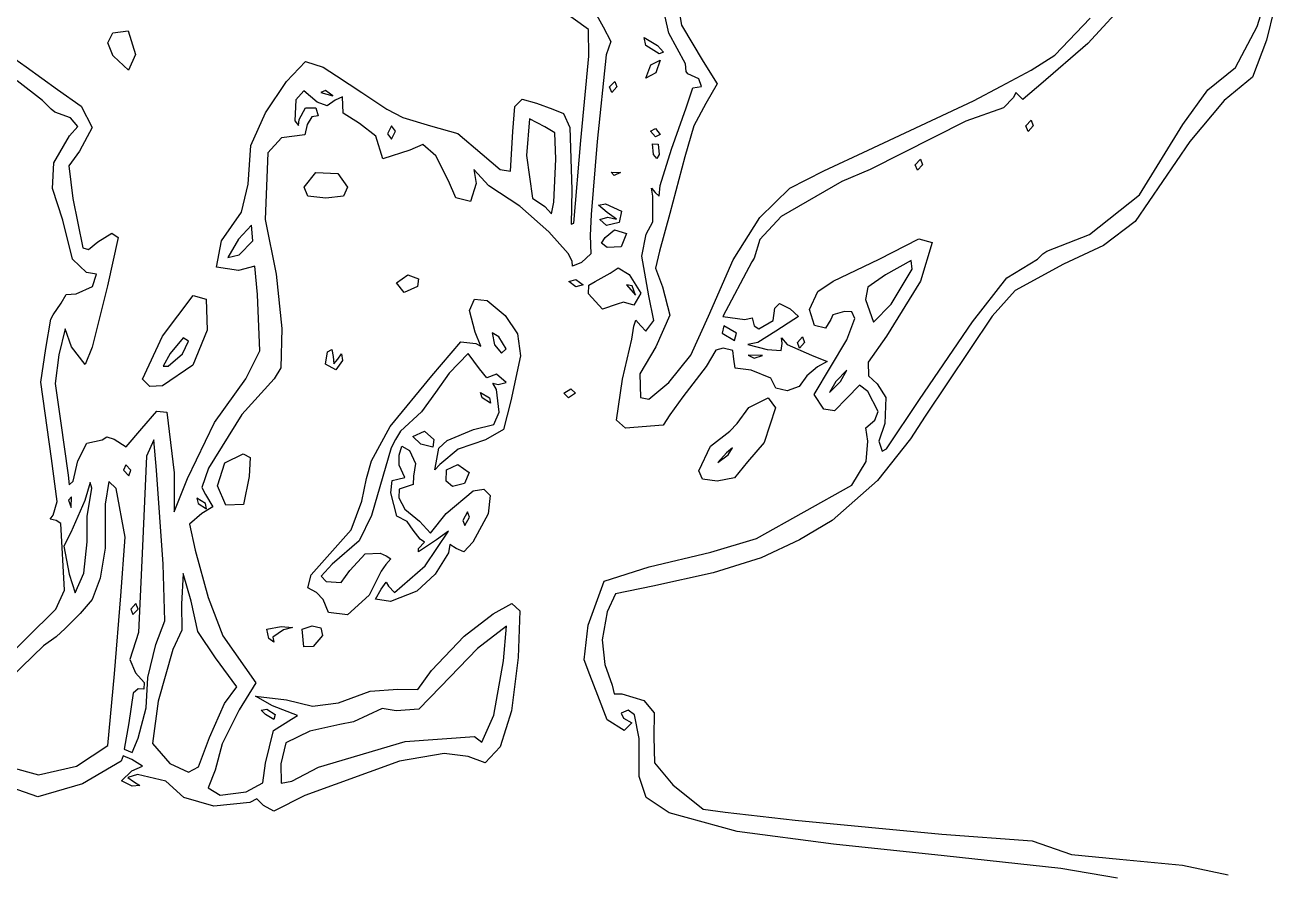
# Model space of a CAD drawing. Extents: x 46 to 171, y 41 to 252.
# Drawn here: x 104.72 to 127.22, y 192.26 to 207.52 of the extents above; entities that cross this region are included whole.
import ezdxf

# ---------------------------------------------------------------- set-up
doc = ezdxf.new("R2010")
doc.units = 0

msp = doc.modelspace()

# ---------------------------------------------------------------- linework, layer by layer
at = {"layer": 'Layer 1'}
for p, q in [((116.390993, 208.447292), (116.544852, 207.517702)), ((116.317417, 207.372103), (116.14138, 208.165318)), ((124.722001, 208.123513), (123.86576, 207.190748)), ((114.86469, 207.979028), (115.1352, 207.486488)), ((126.91217, 207.491298), (127.07674, 208.017478)), ((114.872453, 207.438902), (114.35831, 207.80391)), ((127.218513, 207.812652), (127.082773, 207.246122)), ((114.873453, 206.958382), (114.872453, 207.438902)), ((115.1352, 207.486488), (115.273375, 207.222284)), ((116.544852, 207.517702), (116.934953, 206.861112)), ((123.27109, 206.979778), (123.906393, 207.641952)), ((126.52569, 206.753648), (126.91217, 207.491298)), ((106.21004, 207.20195), (106.305073, 207.37732)), ((106.305073, 207.37732), (106.579697, 207.414875)), ((106.579697, 207.414875), (106.712893, 206.99253)), ((115.273375, 207.222284), (115.1888, 206.981458)), ((115.901716, 207.15475), (115.873305, 207.29683)), ((115.873305, 207.29683), (116.113326, 207.15175)), ((116.61872, 206.821888), (116.317417, 207.372103)), ((127.082773, 207.246122), (126.831369, 206.582151)), ((104.330452, 207.054867), (104.739293, 206.769302)), ((106.311073, 206.96076), (106.21004, 207.20195)), ((106.712893, 206.99253), (106.586603, 206.708548)), ((115.901726, 207.15492), (115.901716, 207.15475)), ((116.145626, 207.00487), (115.901726, 207.15492)), ((116.113326, 207.15175), (116.220815, 207.034218)), ((116.220815, 207.034218), (116.145626, 207.00487)), ((123.86576, 207.190748), (123.02055, 206.457548)), ((104.739293, 206.769302), (105.306313, 206.361472)), ((106.311423, 206.96083), (106.311073, 206.96076)), ((106.586603, 206.708548), (106.311423, 206.96083)), ((109.430613, 206.504422), (109.774678, 206.866268)), ((109.774678, 206.866268), (110.089103, 206.759342)), ((114.729653, 205.439432), (114.873453, 206.958382)), ((115.1888, 206.981458), (115.02387, 205.425568)), ((115.903116, 206.56414), (115.993052, 206.806613)), ((115.993052, 206.806613), (116.158476, 206.88938)), ((116.158476, 206.88938), (116.081776, 206.66162)), ((116.62672, 206.681388), (116.61872, 206.821888)), ((116.934953, 206.861112), (117.186357, 206.463069)), ((122.846433, 206.707762), (123.27109, 206.979778)), ((110.089103, 206.759342), (110.329103, 206.604462)), ((110.329103, 206.604462), (110.786083, 206.304352)), ((116.081776, 206.66162), (115.903076, 206.56412)), ((115.903076, 206.56412), (115.903116, 206.56414)), ((116.65972, 206.638788), (116.62672, 206.681388)), ((116.85711, 206.554188), (116.65972, 206.638788)), ((116.903192, 206.411833), (116.85711, 206.554188)), ((122.306293, 206.417352), (122.846433, 206.707762)), ((126.02723, 206.354858), (126.52569, 206.753648)), ((126.831369, 206.582151), (126.321223, 206.161142)), ((105.035193, 206.159624), (104.581993, 206.512694)), ((105.306313, 206.361472), (105.734003, 206.06032)), ((109.054503, 205.938732), (109.430613, 206.504422)), ((109.74144, 206.333138), (109.59751, 206.172388)), ((109.98221, 206.132458), (109.74144, 206.333138)), ((110.1324, 206.34208), (110.0508, 206.30278)), ((110.26694, 206.24318), (110.1324, 206.34208)), ((115.251626, 206.40458), (115.343426, 206.50462)), ((115.289826, 206.30455), (115.251626, 206.40458)), ((115.251626, 206.40458), (115.251626, 206.40458)), ((115.381626, 206.40458), (115.289826, 206.30455)), ((115.343426, 206.50462), (115.381626, 206.40458)), ((116.63005, 206.028678), (116.75165, 206.391968)), ((116.75165, 206.391968), (116.903192, 206.411833)), ((117.186357, 206.463069), (116.985353, 206.104552)), ((121.807953, 206.157062), (122.306293, 206.417352)), ((123.02055, 206.457548), (122.74425, 206.222138)), ((125.5753, 205.728098), (126.02723, 206.354858)), ((105.194573, 206.002634), (105.035193, 206.159624)), ((109.59751, 206.172388), (109.58147, 205.795908)), ((110.162172, 206.062912), (109.98221, 206.132458)), ((110.0508, 206.30278), (110.26691, 206.24318)), ((110.30729, 206.164658), (110.162172, 206.062912)), ((110.26691, 206.24318), (110.26694, 206.24318)), ((110.441744, 206.227996), (110.30729, 206.164658)), ((110.44908, 205.935338), (110.441744, 206.227996)), ((110.786083, 206.304352), (111.237103, 206.004242)), ((113.54558, 206.052477), (113.677673, 206.187312)), ((113.677673, 206.187312), (113.933403, 206.113612)), ((113.933403, 206.113612), (114.229753, 206.004192)), ((116.985353, 206.104552), (116.768623, 205.705762)), ((119.910483, 205.267682), (121.807953, 206.157062)), ((122.52814, 206.216688), (122.3454, 206.027829)), ((122.56534, 206.305088), (122.52814, 206.216688)), ((122.69365, 206.180038), (122.56534, 206.305088)), ((122.74425, 206.222138), (122.69365, 206.180038)), ((126.321223, 206.161142), (125.704323, 205.423172)), ((105.256073, 205.952734), (105.194573, 206.002634)), ((105.542303, 205.846554), (105.256073, 205.952734)), ((105.734003, 206.06032), (105.932103, 205.675782)), ((108.785474, 205.35049), (109.054503, 205.938732)), ((109.66007, 205.819408), (109.774567, 206.028748)), ((109.774567, 206.028748), (109.95634, 206.031628)), ((109.88444, 205.866158), (109.80404, 205.729638)), ((110.00349, 205.885942), (109.88444, 205.866158)), ((109.95634, 206.031628), (110.00349, 205.885942)), ((110.74592, 205.748348), (110.44908, 205.935338)), ((111.237103, 206.004242), (111.528033, 205.857372)), ((113.505453, 205.602732), (113.54558, 206.052477)), ((114.229753, 206.004192), (114.418258, 205.925635)), ((114.418258, 205.925635), (114.534503, 205.673831)), ((116.36629, 205.281818), (116.63005, 206.028678)), ((122.3454, 206.027829), (121.66748, 205.791488)), ((105.522903, 205.524254), (105.669167, 205.692053)), ((105.669167, 205.692053), (105.542303, 205.846554)), ((105.932103, 205.675782), (105.700623, 205.248722)), ((109.58147, 205.795908), (109.644132, 205.713687)), ((109.644132, 205.713687), (109.66007, 205.819408)), ((109.80404, 205.729638), (109.757841, 205.543851)), ((111.04212, 205.518138), (110.74592, 205.748348)), ((111.32174, 205.70369), (111.24954, 205.55804)), ((111.39394, 205.60959), (111.32174, 205.70369)), ((111.528033, 205.857372), (112.024433, 205.707322)), ((112.024433, 205.707322), (112.516282, 205.568667)), ((113.80699, 205.83081), (113.75179, 205.17049)), ((114.08126, 205.6888), (113.80699, 205.83081)), ((114.263669, 205.57734), (114.08126, 205.6888)), ((114.534503, 205.673831), (114.573123, 204.553682)), ((115.988468, 205.610614), (116.075168, 205.654714)), ((116.075168, 205.654714), (116.161868, 205.548774)), ((116.768623, 205.705762), (116.608023, 205.148002)), ((121.66748, 205.791488), (119.94129, 204.918768)), ((122.750158, 205.704714), (122.841958, 205.804754)), ((122.788358, 205.604684), (122.750158, 205.704714)), ((122.750158, 205.704714), (122.750158, 205.704714)), ((122.880158, 205.704714), (122.788358, 205.604684)), ((122.841958, 205.804754), (122.880158, 205.704714)), ((124.794387, 204.464479), (125.5753, 205.728098)), ((105.237448, 205.036867), (105.522903, 205.524254)), ((109.34325, 205.489988), (109.09187, 205.218818)), ((109.757841, 205.543851), (109.34325, 205.489988)), ((111.167809, 205.108118), (111.04212, 205.518138)), ((111.24954, 205.55804), (111.32174, 205.46394)), ((111.32174, 205.46394), (111.39394, 205.60959)), ((111.39394, 205.60959), (111.39394, 205.60959)), ((112.516282, 205.568667), (112.953283, 205.197242)), ((113.468165, 204.887398), (113.505453, 205.602732)), ((114.28386, 205.10351), (114.263669, 205.57734)), ((114.609123, 203.953472), (114.729653, 205.439432)), ((115.02387, 205.425568), (114.92012, 204.104958)), ((116.075168, 205.504674), (115.988468, 205.610614)), ((115.988468, 205.610614), (115.988468, 205.610614)), ((116.161868, 205.548774), (116.075168, 205.504674)), ((125.704323, 205.423172), (124.720092, 203.980036)), ((105.700623, 205.248722), (105.511969, 204.9821)), ((108.742713, 204.656662), (108.785474, 205.35049)), ((109.09187, 205.218818), (109.045496, 204.015009)), ((111.64929, 205.266838), (111.167809, 205.108118)), ((111.88592, 205.369273), (111.64929, 205.266838)), ((112.11778, 205.162258), (111.88592, 205.369273)), ((112.953283, 205.197242), (113.278373, 204.916042)), ((116.038968, 205.191144), (116.023068, 205.377954)), ((116.023068, 205.377954), (116.12802, 205.372328)), ((116.100635, 205.114587), (116.038948, 205.191144)), ((116.038948, 205.191144), (116.038968, 205.191144)), ((116.143348, 205.190744), (116.100635, 205.114587)), ((116.12802, 205.372328), (116.143348, 205.190744)), ((116.16148, 204.631598), (116.36629, 205.281818)), ((119.109173, 204.893182), (119.910483, 205.267682)), ((105.214133, 204.576824), (105.237448, 205.036867)), ((105.511969, 204.9821), (105.579523, 204.394672)), ((112.34873, 204.712478), (112.11778, 205.162258)), ((113.75179, 205.17049), (113.86374, 204.40327)), ((114.24376, 204.32824), (114.28386, 205.10351)), ((116.608023, 205.148002), (116.335583, 204.125922)), ((120.756288, 205.004504), (120.848088, 205.104544)), ((120.794488, 204.904464), (120.756288, 205.004504)), ((120.756288, 205.004504), (120.756288, 205.004504)), ((120.886288, 205.004504), (120.794488, 204.904464)), ((120.848088, 205.104544), (120.886288, 205.004504)), ((109.746878, 204.602454), (109.957348, 204.861574)), ((109.957348, 204.861574), (110.354918, 204.847105)), ((110.354918, 204.847105), (110.527068, 204.597624)), ((113.07469, 204.622668), (112.80372, 204.920008)), ((112.80372, 204.920008), (112.84622, 204.663588)), ((113.278373, 204.916042), (113.468165, 204.887398)), ((115.278648, 204.872674), (115.278678, 204.872774)), ((115.331048, 204.812274), (115.278648, 204.872674)), ((115.278678, 204.872774), (115.444828, 204.864774)), ((115.444828, 204.864774), (115.331048, 204.812274)), ((118.497911, 204.580173), (119.109173, 204.893182)), ((119.94129, 204.918768), (119.43553, 204.704018)), ((105.402683, 204.003714), (105.214133, 204.576824)), ((108.617283, 204.151932), (108.742713, 204.656662)), ((109.81778, 204.440314), (109.746878, 204.602454)), ((109.746878, 204.602454), (109.746878, 204.602454)), ((110.527068, 204.597624), (110.454944, 204.440044)), ((112.481736, 204.408481), (112.34873, 204.712478)), ((112.84622, 204.663588), (112.74762, 204.344708)), ((113.63419, 204.255288), (113.07469, 204.622668)), ((114.573123, 204.553682), (114.557523, 203.934032)), ((116.03058, 204.438068), (116.007192, 204.580147)), ((116.007192, 204.580147), (116.06908, 204.504568)), ((116.142242, 204.439563), (116.16148, 204.631598)), ((117.958637, 204.052819), (118.497911, 204.580173)), ((119.43553, 204.704018), (118.339376, 204.070909)), ((105.579523, 204.394672), (105.763492, 203.505797)), ((110.136978, 204.404294), (109.81778, 204.440314)), ((110.454944, 204.440044), (110.136978, 204.404294)), ((112.74762, 204.344708), (112.481736, 204.408481)), ((113.86374, 204.40327), (114.08129, 204.25321)), ((114.202141, 204.119417), (114.24377, 204.32821)), ((114.24377, 204.32821), (114.24376, 204.32824)), ((115.049825, 204.275764), (115.175958, 204.300694)), ((115.175958, 204.300694), (115.463929, 204.166998)), ((116.026995, 203.975449), (116.03058, 204.438068)), ((116.06908, 204.504568), (116.142242, 204.439563)), ((123.89568, 203.749208), (124.794387, 204.464479)), ((108.260743, 203.632162), (108.617283, 204.151932)), ((114.15432, 203.798588), (113.63419, 204.255288)), ((114.08129, 204.25321), (114.202141, 204.119417)), ((114.92012, 204.104958), (114.90112, 203.729438)), ((115.208258, 204.146464), (115.049825, 204.275764)), ((115.371897, 204.022827), (115.208258, 204.146464)), ((115.463929, 204.166998), (115.420078, 203.965794)), ((116.335583, 204.125922), (116.149423, 203.444782)), ((118.339376, 204.070909), (117.957352, 203.656521)), ((105.573723, 203.303474), (105.402683, 204.003714)), ((108.799035, 203.915121), (108.563, 203.6635)), ((108.82594, 203.6362), (108.799035, 203.915121)), ((109.045496, 204.015009), (109.24519, 203.030628)), ((114.557523, 203.934032), (114.609123, 203.953472)), ((115.072468, 204.014864), (115.219058, 204.060664)), ((115.196799, 203.909982), (115.072468, 204.014894)), ((115.072468, 204.014894), (115.072468, 204.014864)), ((115.420078, 203.965794), (115.196799, 203.909982)), ((115.219058, 204.060664), (115.371897, 204.022827)), ((115.90755, 203.750888), (116.026995, 203.975449)), ((117.475483, 203.291117), (117.958637, 204.052819)), ((124.720092, 203.980036), (124.149628, 203.547512)), ((105.861179, 203.480053), (106.031753, 203.614212)), ((106.031753, 203.614212), (106.287387, 203.770504)), ((106.40036, 203.69611), (106.204953, 202.825012)), ((106.287387, 203.770504), (106.40036, 203.69611)), ((108.167497, 203.161278), (108.260743, 203.632162)), ((108.563, 203.6635), (108.37605, 203.33418)), ((108.57681, 203.37848), (108.82594, 203.63619)), ((108.82594, 203.63619), (108.82594, 203.6362)), ((114.50356, 203.408118), (114.15432, 203.798588)), ((114.90112, 203.729438), (114.909644, 203.398984)), ((115.104998, 203.594034), (115.170998, 203.692634)), ((115.170998, 203.692634), (115.339248, 203.828814)), ((115.339248, 203.828814), (115.553638, 203.765214)), ((115.553638, 203.765214), (115.459913, 203.5259)), ((115.833525, 203.355308), (115.90755, 203.750888)), ((117.957352, 203.656521), (117.85439, 203.323868)), ((120.10622, 203.306088), (120.822259, 203.672501)), ((120.822259, 203.672501), (121.05928, 203.606388)), ((123.1241, 203.447328), (123.89568, 203.749208)), ((105.763492, 203.505797), (105.861179, 203.480053)), ((114.57576, 203.267568), (114.50356, 203.408118)), ((114.909644, 203.398984), (114.74251, 203.242568)), ((115.208238, 203.512034), (115.104998, 203.594034)), ((115.459913, 203.5259), (115.208208, 203.512044)), ((115.208208, 203.512044), (115.208238, 203.512034)), ((116.149423, 203.444782), (116.079222, 203.142093)), ((121.05928, 203.606388), (120.850209, 202.906046)), ((122.956, 203.303528), (123.0552, 203.402428)), ((123.0552, 203.402428), (123.1241, 203.447328)), ((124.149628, 203.547512), (123.427933, 203.211502)), ((105.827733, 203.061324), (105.573723, 203.303474)), ((108.37605, 203.33418), (108.57681, 203.37848)), ((108.857523, 203.176602), (108.567383, 203.101102)), ((108.910823, 202.664742), (108.857523, 203.176602)), ((114.581011, 203.179731), (114.57576, 203.267568)), ((114.74251, 203.242568), (114.581011, 203.179731)), ((115.95585, 202.644218), (115.833525, 203.355308)), ((117.032583, 202.275062), (117.475483, 203.291117)), ((117.81189, 203.252568), (117.28967, 202.268694)), ((117.85439, 203.323868), (117.81189, 203.252568)), ((119.2754, 202.905948), (120.10622, 203.306088)), ((120.68444, 203.27847), (120.2227, 203.02219)), ((120.70004, 203.12622), (120.68444, 203.27847)), ((122.40606, 202.969348), (122.956, 203.303528)), ((123.427933, 203.211502), (122.557782, 202.737514)), ((106.006227, 203.031989), (105.827733, 203.061324)), ((105.935443, 202.809904), (106.006227, 203.031989)), ((108.567383, 203.101102), (108.167497, 203.161278)), ((109.24519, 203.030628), (109.3458, 202.054024)), ((111.412408, 202.878724), (111.613818, 203.019264)), ((111.613818, 203.019264), (111.808369, 202.9477)), ((111.808369, 202.9477), (111.787618, 202.810354)), ((114.514728, 202.900624), (114.644768, 202.939924)), ((114.644768, 202.939924), (114.774798, 202.843024)), ((114.991678, 202.903684), (115.263608, 203.053334)), ((115.263608, 203.053334), (115.406402, 203.148778)), ((115.406402, 203.148778), (115.601448, 203.028334)), ((115.601448, 203.028334), (115.812328, 202.689314)), ((116.079222, 203.142093), (116.205123, 202.803382)), ((120.2227, 203.02219), (119.902414, 202.800966)), ((120.32414, 202.49524), (120.70002, 203.12617)), ((120.70002, 203.12617), (120.70004, 203.12622)), ((121.78817, 202.175438), (122.40606, 202.969348)), ((105.640563, 202.676214), (105.935443, 202.809904)), ((106.204953, 202.825012), (105.932103, 201.719372)), ((111.549774, 202.7016), (111.412408, 202.878754)), ((111.412408, 202.878754), (111.412408, 202.878724)), ((111.787618, 202.810354), (111.549774, 202.7016)), ((114.644768, 202.803724), (114.514728, 202.900624)), ((114.514728, 202.900624), (114.514728, 202.900624)), ((114.774798, 202.843024), (114.644768, 202.803724)), ((114.873052, 202.679036), (114.876869, 202.835139)), ((114.876869, 202.835139), (114.991678, 202.903684)), ((115.657578, 202.825324), (115.554988, 202.840324)), ((115.554988, 202.840324), (115.715368, 202.655264)), ((115.715368, 202.655264), (115.657568, 202.825324)), ((115.657568, 202.825324), (115.657578, 202.825324)), ((116.205123, 202.803382), (116.335292, 202.295399)), ((118.85152, 202.395358), (118.999909, 202.723171)), ((118.999909, 202.723171), (119.2754, 202.905948)), ((119.902414, 202.800966), (119.86199, 202.57714)), ((120.850209, 202.906046), (120.24078, 201.917928)), ((122.557782, 202.737514), (122.142783, 202.277638)), ((105.227903, 202.30311), (105.371583, 202.512964)), ((105.371583, 202.512964), (105.462798, 202.666837)), ((105.462798, 202.666837), (105.640563, 202.676214)), ((107.19783, 201.916208), (107.746533, 202.65133)), ((107.746533, 202.65133), (107.981413, 202.58193)), ((107.981413, 202.58193), (108.001279, 202.024375)), ((108.951137, 201.649887), (108.910823, 202.664742)), ((112.727403, 202.381214), (112.815036, 202.581422)), ((112.815036, 202.581422), (113.045779, 202.560605)), ((113.045779, 202.560605), (113.3712, 202.291478)), ((115.121558, 202.401364), (114.873052, 202.679036)), ((115.388328, 202.490694), (115.121558, 202.401394)), ((115.499468, 202.526294), (115.388328, 202.490694)), ((115.688767, 202.473378), (115.499468, 202.526294)), ((115.812328, 202.689314), (115.688767, 202.473378)), ((116.045632, 202.196377), (115.95585, 202.644218)), ((118.22572, 202.418368), (118.30832, 202.502268)), ((118.30832, 202.502268), (118.50336, 202.411068)), ((119.86199, 202.57714), (120.002885, 202.165713)), ((120.002885, 202.165713), (120.32414, 202.49524)), ((105.185703, 202.22141), (105.227903, 202.30311)), ((112.83131, 201.987268), (112.727403, 202.381214)), ((113.3712, 202.291478), (113.593261, 201.958794)), ((115.121558, 202.401394), (115.121558, 202.401364)), ((116.335292, 202.295399), (116.081303, 201.722372)), ((116.714417, 201.571488), (117.032583, 202.275062)), ((117.28967, 202.268694), (117.68567, 202.214694)), ((118.19532, 202.199194), (118.22572, 202.418368)), ((118.50336, 202.411068), (118.65507, 202.272614)), ((118.65507, 202.272614), (118.57147, 202.215314)), ((118.939462, 202.111061), (118.85152, 202.395358)), ((119.27146, 202.303244), (119.23466, 202.213644)), ((119.48211, 202.358944), (119.27146, 202.303244)), ((119.612548, 202.355789), (119.48211, 202.358944)), ((119.665806, 202.233802), (119.612548, 202.355789)), ((122.142783, 202.277638), (120.934033, 200.476698)), ((105.097203, 201.69644), (105.185703, 202.22141)), ((105.445003, 202.046112), (105.331563, 201.578562)), ((105.558763, 201.724372), (105.445003, 202.046112)), ((109.3458, 202.054024), (109.328885, 201.347092)), ((115.65075, 201.864934), (115.68835, 202.099364)), ((115.68835, 202.099364), (115.72425, 202.203774)), ((115.72425, 202.203774), (115.81605, 202.103744)), ((115.81605, 202.103744), (115.90545, 202.003704)), ((115.90545, 202.003704), (116.045632, 202.196377)), ((117.31089, 202.10245), (117.27679, 201.96907)), ((117.53685, 201.96907), (117.31089, 202.10245)), ((117.68567, 202.214694), (117.8172, 202.248394)), ((117.8172, 202.248394), (117.8542, 202.105494)), ((117.8542, 202.105494), (117.93839, 202.046032)), ((117.93839, 202.046032), (118.19532, 202.199194)), ((118.57147, 202.215314), (118.24334, 202.003634)), ((119.13836, 202.060204), (118.939462, 202.111061)), ((119.23466, 202.213644), (119.13836, 202.060204)), ((119.52341, 201.84856), (119.665806, 202.233802)), ((120.83542, 200.777218), (121.78817, 202.175438)), ((106.835023, 201.13937), (107.19783, 201.916208)), ((107.569109, 201.883989), (107.334853, 201.60566)), ((107.555003, 201.59668), (107.663363, 201.82796)), ((107.663363, 201.82796), (107.569109, 201.883989)), ((108.001279, 202.024375), (107.745243, 201.39411)), ((112.04739, 201.202958), (112.568297, 201.812611)), ((112.568297, 201.812611), (112.84211, 201.786068)), ((112.930584, 201.734707), (112.83131, 201.987268)), ((113.25764, 201.90321), (113.135495, 201.974734)), ((113.135495, 201.974734), (113.18024, 201.76134)), ((113.38768, 201.69089), (113.25764, 201.90321)), ((113.593261, 201.958794), (113.64772, 201.562368)), ((115.4824, 201.144054), (115.65075, 201.864934)), ((117.27679, 201.96907), (117.50275, 201.83569)), ((117.50275, 201.83569), (117.53685, 201.96907)), ((117.53685, 201.96907), (117.53685, 201.96907)), ((118.24334, 202.003634), (117.92243, 201.803574)), ((118.36116, 201.785804), (118.34841, 201.888624)), ((118.34841, 201.888624), (118.44696, 201.768904)), ((118.632428, 201.8033), (118.724228, 201.90333)), ((118.724228, 201.90333), (118.762428, 201.8033)), ((118.93695, 200.86538), (119.52341, 201.84856)), ((120.24078, 201.917928), (119.908501, 201.446211)), ((105.005719, 201.08767), (105.097203, 201.69644)), ((105.80178, 201.404011), (105.558763, 201.724372)), ((105.932103, 201.719372), (105.80178, 201.404011)), ((107.334853, 201.60566), (107.206769, 201.374449)), ((107.296853, 201.37438), (107.554983, 201.59668)), ((107.554983, 201.59668), (107.555003, 201.59668)), ((108.696903, 201.146232), (108.951137, 201.649887)), ((110.132328, 201.41245), (110.170528, 201.63253)), ((110.170528, 201.63253), (110.245603, 201.675018)), ((110.245603, 201.675018), (110.268328, 201.54883)), ((110.353728, 201.50383), (110.422903, 201.595513)), ((110.422903, 201.595513), (110.439128, 201.47883)), ((112.70534, 201.603068), (112.35926, 201.252948)), ((112.90466, 201.327978), (112.70534, 201.603068)), ((112.84211, 201.786068), (112.930584, 201.734707)), ((113.18024, 201.76134), (113.304852, 201.607584)), ((113.304852, 201.607584), (113.38769, 201.69094)), ((113.38769, 201.69094), (113.38768, 201.69089)), ((116.081303, 201.722372), (115.792682, 201.237787)), ((117.162027, 201.667107), (116.98983, 201.367964)), ((117.29521, 201.699684), (117.162027, 201.667107)), ((117.47254, 201.660284), (117.29521, 201.699684)), ((117.48824, 201.503634), (117.47254, 201.660284)), ((117.92243, 201.803574), (117.742606, 201.765518)), ((117.742606, 201.765518), (118.0865, 201.674924)), ((118.0865, 201.674924), (118.340192, 201.658747)), ((118.340192, 201.658747), (118.36116, 201.785804)), ((118.44696, 201.768904), (118.88896, 201.573964)), ((118.670628, 201.70326), (118.632428, 201.8033)), ((118.632428, 201.8033), (118.632428, 201.8033)), ((118.762428, 201.8033), (118.670628, 201.70326)), ((105.331563, 201.578562), (105.263625, 201.066331)), ((107.745243, 201.39411), (107.198299, 201.022338)), ((107.206769, 201.374449), (107.296853, 201.37438)), ((110.132388, 201.41253), (110.132328, 201.41245)), ((110.320824, 201.308726), (110.132388, 201.41253)), ((110.268328, 201.54883), (110.285108, 201.418458)), ((110.285108, 201.418458), (110.353728, 201.50383)), ((110.439128, 201.47883), (110.320824, 201.308726)), ((113.64772, 201.562368), (113.47306, 200.749908)), ((116.314643, 201.082962), (116.714417, 201.571488)), ((116.98983, 201.367964), (116.56842, 200.822834)), ((117.511149, 201.337413), (117.48824, 201.503634)), ((118.0056, 201.56786), (117.74554, 201.57186)), ((117.74554, 201.57186), (117.85225, 201.52206)), ((117.85225, 201.52206), (118.0056, 201.56816)), ((118.0056, 201.56816), (118.0056, 201.56786)), ((118.99512, 201.366834), (118.8061, 201.201014)), ((118.88896, 201.573964), (119.16733, 201.458634)), ((119.16733, 201.458634), (118.99512, 201.366834)), ((119.908501, 201.446211), (119.91256, 201.199148)), ((106.967763, 201.012504), (106.835023, 201.1394)), ((106.835023, 201.1394), (106.835023, 201.13937)), ((108.133975, 200.358543), (108.696903, 201.146232)), ((109.21108, 201.147234), (108.62653, 200.503333)), ((109.328885, 201.347092), (109.21108, 201.147234)), ((111.29701, 200.289188), (112.04739, 201.202958)), ((112.35926, 201.252948), (112.11717, 200.902828)), ((113.03746, 201.168558), (112.90466, 201.327978)), ((113.214157, 201.230492), (113.03746, 201.168558)), ((113.38769, 201.080558), (113.214157, 201.230492)), ((115.37339, 200.403144), (115.4824, 201.144054)), ((115.792682, 201.237787), (115.806543, 200.811012)), ((117.79973, 201.303424), (117.511149, 201.337413)), ((118.15659, 201.160114), (117.79973, 201.303424)), ((118.245209, 200.981913), (118.15659, 201.160114)), ((118.8061, 201.201014), (118.666012, 201.008409)), ((119.5262, 201.30217), (119.32595, 201.1021)), ((119.41264, 201.1021), (119.5262, 201.30217)), ((119.91256, 201.199148), (120.07273, 201.059118)), ((105.196603, 199.71555), (105.005719, 201.08767)), ((105.263625, 201.066331), (105.358363, 200.394252)), ((107.198299, 201.022338), (106.967763, 201.012504)), ((113.21169, 200.956458), (113.150165, 201.067317)), ((113.150165, 201.067317), (113.24539, 201.044458)), ((113.263424, 200.545819), (113.21169, 200.956458)), ((113.24539, 201.044458), (113.38769, 201.080558)), ((114.428058, 200.88689), (114.554288, 200.97029)), ((114.554288, 200.97029), (114.635888, 200.88689)), ((115.955574, 200.779501), (116.314643, 201.082962)), ((118.447032, 200.93336), (118.245209, 200.981913)), ((118.666012, 201.008409), (118.447032, 200.93336)), ((119.32595, 201.1021), (119.21239, 200.90203)), ((119.21239, 200.90203), (119.41264, 201.1021)), ((119.41264, 201.1021), (119.41264, 201.1021)), ((119.751256, 201.030844), (119.52669, 200.7972)), ((119.89927, 200.92221), (119.751256, 201.030844)), ((120.090779, 200.559299), (119.89927, 200.92221)), ((120.07273, 201.059118), (120.223605, 200.809713)), ((112.11717, 200.902828), (111.86503, 200.552708)), ((112.954358, 200.80349), (112.927558, 200.90199)), ((112.927558, 200.90199), (113.084378, 200.80349)), ((113.106749, 200.71034), (112.954348, 200.80349)), ((112.954348, 200.80349), (112.954358, 200.80349)), ((113.084378, 200.80349), (113.106749, 200.71034)), ((113.47306, 200.749908), (113.33774, 200.236338)), ((114.509658, 200.80349), (114.428058, 200.88689)), ((114.428058, 200.88689), (114.428058, 200.88689)), ((114.635888, 200.88689), (114.509658, 200.80349)), ((115.806543, 200.811012), (115.955574, 200.779501)), ((116.56842, 200.822834), (116.33614, 200.497724)), ((117.755836, 200.632695), (118.10918, 200.80329)), ((118.10918, 200.80329), (118.24108, 200.62822)), ((119.11174, 200.60171), (118.93695, 200.86538)), ((119.52669, 200.7972), (119.298624, 200.569904)), ((120.223605, 200.809713), (120.20912, 200.344938)), ((120.23722, 199.884428), (120.83542, 200.777218)), ((106.824403, 200.252212), (107.09714, 200.564066)), ((107.09714, 200.564066), (107.275667, 200.547686)), ((107.275667, 200.547686), (107.407093, 199.451932)), ((108.62653, 200.503333), (108.02848, 199.537494)), ((111.86503, 200.552708), (111.48637, 200.202578)), ((113.16359, 200.327818), (113.263424, 200.545819)), ((116.33614, 200.497724), (116.216969, 200.316179)), ((117.54875, 200.34162), (117.755836, 200.632695)), ((118.24108, 200.62822), (118.0371, 200.00232)), ((119.298624, 200.569904), (119.11174, 200.60171)), ((120.0271, 200.40251), (120.090779, 200.559299)), ((120.934033, 200.476698), (120.669573, 200.066088)), ((105.358363, 200.394252), (105.499953, 199.414672)), ((106.543969, 199.925148), (106.824403, 200.252212)), ((107.646063, 199.351892), (108.133975, 200.358543)), ((110.96038, 199.669868), (111.29701, 200.289188)), ((112.79939, 200.236018), (113.16359, 200.327818)), ((115.53427, 200.260244), (115.37339, 200.403144)), ((116.216969, 200.316179), (115.53427, 200.260244)), ((117.41458, 200.20307), (117.54875, 200.34162)), ((119.866202, 200.2627), (120.0271, 200.40251)), ((119.90467, 200.02605), (119.866202, 200.2627)), ((120.20912, 200.344938), (120.099835, 200.023883)), ((105.834954, 199.988242), (106.107313, 200.050882)), ((106.107313, 200.050882), (106.192213, 200.103382)), ((106.192213, 200.103382), (106.328433, 200.059282)), ((106.328433, 200.059282), (106.543969, 199.925148)), ((107.041823, 200.04861), (106.908813, 199.75566)), ((107.089323, 199.50029), (107.041823, 200.04861)), ((111.39387, 200.052528), (111.31537, 199.902478)), ((111.48637, 200.202578), (111.39387, 200.052528)), ((111.705055, 200.10754), (111.91912, 200.20307)), ((111.84772, 199.97376), (111.705055, 200.10754)), ((111.91912, 200.20307), (112.08737, 200.05302)), ((112.08737, 200.05302), (112.06567, 199.91659)), ((112.17405, 199.899038), (112.32575, 200.037318)), ((112.32575, 200.037318), (112.79939, 200.236018)), ((113.01726, 200.047948), (112.524886, 199.883801)), ((113.33774, 200.236338), (113.01726, 200.047948)), ((117.067156, 199.932244), (117.41458, 200.20307)), ((119.871954, 199.659588), (119.90467, 200.02605)), ((120.669573, 200.066088), (120.073789, 199.317599)), ((120.099835, 200.023883), (120.15822, 199.846828)), ((105.670753, 199.673512), (105.834954, 199.988242)), ((108.318232, 199.632465), (108.65254, 199.79929)), ((108.65254, 199.79929), (108.777541, 199.730749)), ((111.31537, 199.902478), (110.96047, 198.688898)), ((111.45928, 199.77356), (111.50938, 199.93611)), ((111.50938, 199.93611), (111.64552, 199.85511)), ((111.64552, 199.85511), (111.75632, 199.62523)), ((112.06567, 199.91659), (111.84766, 199.97379)), ((111.84766, 199.97379), (111.84772, 199.97376)), ((112.12365, 199.635598), (112.17405, 199.899038)), ((112.524886, 199.883801), (112.19035, 199.602398)), ((116.85525, 199.48822), (117.067156, 199.932244)), ((117.35374, 199.81572), (117.20203, 199.64066)), ((117.46207, 199.902967), (117.35374, 199.81572)), ((117.38644, 199.77792), (117.46207, 199.902967)), ((118.0371, 200.00232), (117.73263, 199.65219)), ((120.15822, 199.846828), (120.23722, 199.884428)), ((105.29674, 198.935645), (105.196603, 199.71555)), ((105.585353, 199.301892), (105.670753, 199.673512)), ((106.53434, 199.60157), (106.49614, 199.50154)), ((106.62614, 199.50154), (106.53434, 199.60157)), ((106.908813, 199.75566), (106.835413, 198.13645)), ((108.18635, 199.22357), (108.318232, 199.632465)), ((108.777541, 199.730749), (108.75774, 199.38686)), ((110.87368, 199.352308), (110.96038, 199.669868)), ((111.45879, 199.59495), (111.45928, 199.77356)), ((111.562874, 199.372336), (111.45879, 199.59495)), ((111.75632, 199.62523), (111.71642, 199.3976)), ((112.101976, 199.509603), (112.12365, 199.635598)), ((112.19035, 199.602398), (112.101976, 199.509603)), ((112.312432, 199.507357), (112.51661, 199.6024)), ((112.51661, 199.6024), (112.718724, 199.460477)), ((117.20203, 199.64066), (117.38647, 199.77795)), ((117.38647, 199.77795), (117.38644, 199.77792)), ((117.73263, 199.65219), (117.503104, 199.365697)), ((119.6145, 199.22984), (119.871954, 199.659588)), ((105.499953, 199.414672), (105.51827, 199.23667)), ((106.49614, 199.50154), (106.58794, 199.4015)), ((106.58794, 199.4015), (106.62614, 199.50154)), ((106.62614, 199.50154), (106.62614, 199.50154)), ((107.206423, 197.81206), (107.089323, 199.50029)), ((107.407093, 199.451932), (107.410093, 198.751682)), ((107.410093, 198.751682), (107.646063, 199.351892)), ((108.02848, 199.537494), (107.902714, 199.187768)), ((108.75774, 199.38686), (108.65485, 198.88669)), ((110.78698, 198.945288), (110.87368, 199.352308)), ((111.335305, 199.317495), (111.43709, 199.33852)), ((111.43709, 199.33852), (111.562874, 199.372336)), ((111.71642, 199.3976), (111.712506, 199.245159)), ((112.30405, 199.30229), (112.312432, 199.507357)), ((112.718724, 199.460477), (112.63823, 199.26055)), ((116.922172, 199.339734), (116.85525, 199.48822)), ((116.85525, 199.48822), (116.85525, 199.48822)), ((117.19083, 199.30275), (116.922172, 199.339734)), ((117.503104, 199.365697), (117.19083, 199.30275)), ((105.51827, 199.23667), (105.585353, 199.301892)), ((105.893133, 199.280695), (105.8005, 198.95858)), ((105.83758, 198.6686), (105.92548, 199.18113)), ((105.92548, 199.18113), (105.893133, 199.280695)), ((106.228205, 199.300973), (106.164123, 198.89131)), ((106.363403, 199.17335), (106.228205, 199.300973)), ((106.52502, 198.293071), (106.363403, 199.17335)), ((107.902714, 199.187768), (107.97338, 199.065464)), ((108.33805, 198.87107), (108.18635, 199.22357)), ((111.30705, 199.09199), (111.335305, 199.317495)), ((111.457655, 199.159059), (111.45526, 199.00226)), ((111.5853, 199.20233), (111.457655, 199.159059)), ((111.712506, 199.245159), (111.5853, 199.20233)), ((112.42365, 199.20735), (112.30405, 199.30235)), ((112.30405, 199.30235), (112.30405, 199.30229)), ((112.30689, 198.72104), (112.794975, 199.131279)), ((112.63823, 199.26055), (112.42365, 199.20735)), ((112.794975, 199.131279), (112.985937, 199.15814)), ((112.985937, 199.15814), (113.09754, 199.04798)), ((117.89669, 198.2716), (119.6145, 199.22984)), ((120.073789, 199.317599), (119.258203, 198.593958)), ((105.227603, 198.69172), (105.29674, 198.935645)), ((105.55841, 199.02012), (105.50601, 198.95972)), ((105.50601, 198.95972), (105.55161, 198.82842)), ((105.8005, 198.95858), (105.54819, 198.37841)), ((105.55161, 198.82842), (105.55861, 199.02016)), ((105.55861, 199.02016), (105.55841, 199.02012)), ((106.164123, 198.89131), (106.163143, 198.09587)), ((107.96981, 198.90133), (107.81299, 198.99983)), ((107.81299, 198.99983), (107.83979, 198.90133)), ((107.83979, 198.90133), (107.992199, 198.80818)), ((107.96982, 198.90133), (107.96981, 198.90133)), ((107.992199, 198.80818), (107.96982, 198.90133)), ((107.97338, 199.065464), (108.102714, 198.84479)), ((110.59505, 198.425998), (110.78698, 198.945288)), ((111.415557, 198.673992), (111.30705, 199.09199)), ((111.45526, 199.00226), (111.56083, 198.80218)), ((113.09754, 199.04798), (113.063419, 198.71885)), ((105.171192, 198.621383), (105.227603, 198.69172)), ((105.83958, 198.21481), (105.83758, 198.6686)), ((107.90588, 198.721324), (107.681299, 198.532584)), ((108.102714, 198.84479), (107.90588, 198.721324)), ((108.65485, 198.88669), (108.33805, 198.87109)), ((108.33805, 198.87109), (108.33805, 198.87107)), ((110.96047, 198.688898), (110.73833, 198.231548)), ((111.60358, 198.57749), (111.415557, 198.673992)), ((111.56083, 198.80218), (111.82343, 198.58463)), ((112.02579, 198.36708), (112.30689, 198.72104)), ((112.69315, 198.75136), (112.60745, 198.59611)), ((112.72725, 198.65726), (112.69315, 198.75136)), ((113.063419, 198.71885), (112.78497, 198.2069)), ((105.282203, 198.59552), (105.171192, 198.621383)), ((105.364503, 198.54222), (105.282203, 198.59552)), ((105.432203, 197.34399), (105.364503, 198.54222)), ((107.681299, 198.532584), (107.78374, 198.062594)), ((111.71045, 198.4238), (111.60358, 198.57749)), ((111.82343, 198.58463), (112.02579, 198.36708)), ((112.60745, 198.59611), (112.645707, 198.507721)), ((112.645707, 198.507721), (112.72721, 198.65721)), ((112.72721, 198.65721), (112.72725, 198.65726)), ((119.258203, 198.593958), (118.673463, 198.245858)), ((105.54819, 198.37841), (105.419674, 198.132665)), ((105.7808, 197.64883), (105.8402, 198.21481)), ((105.8402, 198.21481), (105.83958, 198.21481)), ((106.448603, 197.23778), (106.52502, 198.293071)), ((109.876846, 197.618041), (110.59505, 198.425998)), ((110.73833, 198.231548), (110.25078, 197.807398)), ((111.83704, 198.25901), (111.71045, 198.4238)), ((112.13457, 198.24729), (111.80948, 198.03417)), ((111.91384, 198.20781), (111.83704, 198.25901)), ((111.926579, 197.779155), (112.34744, 198.40288)), ((112.34744, 198.40288), (112.13457, 198.24729)), ((117.07315, 198.02324), (117.89669, 198.2716)), ((118.673463, 198.245858), (117.979963, 197.923838)), ((105.419674, 198.132665), (105.51819, 197.62985)), ((106.163143, 198.09587), (106.073043, 197.55614)), ((106.835413, 198.13645), (106.767513, 196.58061)), ((107.78374, 198.062594), (108.0199, 197.209414)), ((110.56873, 197.695758), (110.848427, 197.994154)), ((110.848427, 197.994154), (111.11725, 198.009208)), ((111.11725, 198.009208), (111.22794, 197.957108)), ((111.80548, 198.09397), (111.91384, 198.20781)), ((111.80948, 198.03417), (111.80548, 198.09397)), ((112.34728, 198.01641), (112.10889, 197.63041)), ((112.37175, 198.16584), (112.34728, 198.01641)), ((112.48547, 198.09411), (112.37175, 198.16584)), ((112.627832, 198.02965), (112.48547, 198.09411)), ((112.78497, 198.2069), (112.627832, 198.02965)), ((115.96041, 197.76149), (117.07315, 198.02324)), ((107.238607, 196.788721), (107.206423, 197.81206)), ((110.25078, 197.807398), (110.054785, 197.591782)), ((111.22054, 197.801768), (111.13384, 197.686158)), ((111.30724, 197.907708), (111.22054, 197.801768)), ((111.22794, 197.957108), (111.30724, 197.907708)), ((111.37689, 197.30162), (111.926579, 197.779155)), ((117.979963, 197.923838), (117.115353, 197.651018)), ((105.51819, 197.62985), (105.62328, 197.2945)), ((105.62328, 197.2945), (105.7808, 197.64883)), ((106.073043, 197.55614), (105.932373, 197.17089)), ((107.568233, 197.64353), (107.537733, 197.08621)), ((107.714343, 197.14087), (107.568233, 197.64353)), ((109.814071, 197.38512), (109.876846, 197.618041)), ((110.054785, 197.591782), (110.14784, 197.496128)), ((110.415806, 197.481669), (110.56873, 197.695758)), ((111.13384, 197.686158), (110.92097, 197.248518)), ((112.10889, 197.63041), (111.78077, 197.32136)), ((115.150712, 197.504274), (115.96041, 197.76149)), ((117.115353, 197.651018), (116.031753, 197.416218)), ((105.274494, 197.001108), (105.432203, 197.34399)), ((109.96856, 197.301588), (109.814071, 197.38512)), ((110.14784, 197.496128), (110.415806, 197.481669)), ((111.03283, 197.17976), (111.13468, 197.36029)), ((111.13468, 197.36029), (111.22608, 197.48713)), ((111.22608, 197.48713), (111.27078, 197.41463)), ((111.27078, 197.41463), (111.37689, 197.30162)), ((111.78077, 197.32136), (111.30398, 197.13696)), ((114.86372, 196.70805), (115.150712, 197.504274)), ((116.031753, 197.416218), (115.354655, 197.276231)), ((105.932373, 197.17089), (105.713223, 196.918152)), ((106.333193, 195.83394), (106.448603, 197.23778)), ((106.71795, 197.10069), (106.62615, 197.00066)), ((106.75615, 197.00066), (106.71795, 197.10069)), ((107.832025, 196.596611), (107.714343, 197.14087)), ((108.0199, 197.209414), (108.2841, 196.517212)), ((110.09347, 197.171538), (109.96856, 197.301588)), ((110.18467, 196.93631), (110.09347, 197.171538)), ((110.92097, 197.248518), (110.526851, 196.898761)), ((111.30398, 197.13696), (111.0327, 197.17976)), ((111.0327, 197.17976), (111.03283, 197.17976)), ((113.15389, 196.914312), (113.48928, 197.102104)), ((113.48928, 197.102104), (113.636257, 196.968636)), ((115.354655, 197.276231), (115.208213, 196.952)), ((104.178573, 195.9164), (105.274494, 197.001108)), ((105.713223, 196.918152), (105.443883, 196.652002)), ((106.62615, 197.00066), (106.66435, 196.900622)), ((106.66435, 196.900622), (106.75615, 197.00066)), ((106.75615, 197.00066), (106.75615, 197.00066)), ((107.537733, 197.08621), (107.545518, 196.621053)), ((110.18473, 196.93631), (110.18467, 196.93631)), ((110.526851, 196.898761), (110.18473, 196.93631)), ((112.63035, 196.512112), (113.15389, 196.914312)), ((113.636257, 196.968636), (113.60631, 196.126762)), ((115.208213, 196.952), (115.119013, 196.44374)), ((105.443883, 196.652002), (105.283553, 196.501092)), ((107.078573, 196.36329), (107.238607, 196.788721)), ((109.074806, 196.638206), (109.33501, 196.68639)), ((109.11107, 196.46796), (109.074806, 196.638206)), ((109.33501, 196.68639), (109.539478, 196.667402)), ((109.539478, 196.667402), (109.37691, 196.62959)), ((109.713986, 196.636365), (109.89084, 196.70137)), ((109.89084, 196.70137), (110.051241, 196.662231)), ((110.051241, 196.662231), (110.07722, 196.52746)), ((113.395283, 196.69188), (112.872403, 196.28895)), ((113.340283, 196.0713), (113.395283, 196.69188)), ((114.790489, 196.087056), (114.86372, 196.70805)), ((105.283553, 196.501092), (105.054533, 196.335802)), ((106.767513, 196.58061), (106.610829, 196.09236)), ((107.545518, 196.621053), (107.382813, 196.270262)), ((108.154173, 196.12127), (107.832025, 196.596611)), ((108.2841, 196.517212), (108.88112, 195.669222)), ((109.11108, 196.46803), (109.11107, 196.46796)), ((109.202505, 196.40409), (109.11108, 196.46803)), ((109.37691, 196.62959), (109.18698, 196.49453)), ((109.18698, 196.49453), (109.202505, 196.40409)), ((109.74015, 196.31891), (109.713986, 196.636365)), ((110.07722, 196.52746), (109.908482, 196.327601)), ((112.04115, 195.894202), (112.63035, 196.512112)), ((115.119013, 196.44374), (115.162413, 196.0042)), ((105.054533, 196.335802), (104.467163, 195.771122)), ((106.935013, 195.77097), (107.078573, 196.36329)), ((107.382813, 196.270262), (107.119123, 195.342432)), ((109.908482, 196.327601), (109.74015, 196.31891)), ((109.74015, 196.31891), (109.74015, 196.31891)), ((112.872403, 196.28895), (112.201873, 195.59759)), ((106.610829, 196.09236), (106.711313, 195.85197)), ((108.533003, 195.60033), (108.154173, 196.12127)), ((113.166007, 195.089726), (113.340283, 196.0713)), ((113.60631, 196.126762), (113.484443, 195.165599)), ((114.89212, 195.81851), (114.790489, 196.087056)), ((115.162413, 196.0042), (115.294903, 195.62742)), ((106.214093, 194.54603), (106.333193, 195.83394)), ((106.711313, 195.85197), (106.869313, 195.67616)), ((106.901113, 195.21905), (106.935013, 195.77097)), ((111.798546, 195.552595), (112.04115, 195.894202)), ((115.03791, 195.44289), (114.89212, 195.81851)), ((106.761153, 195.56226), (106.667253, 195.48686)), ((106.85973, 195.556293), (106.761153, 195.56226)), ((106.869313, 195.67616), (106.85973, 195.556293)), ((108.314643, 195.29891), (108.533003, 195.60033)), ((108.88112, 195.669222), (108.57771, 195.188192)), ((110.3664, 195.311712), (110.93918, 195.524722)), ((110.93918, 195.524722), (111.43358, 195.557622)), ((111.43358, 195.557622), (111.798546, 195.552595)), ((112.201873, 195.59759), (111.811568, 195.19504)), ((115.294903, 195.62742), (115.331968, 195.475235)), ((106.667253, 195.48686), (106.589653, 194.9508)), ((107.119123, 195.342432), (107.013913, 194.580392)), ((108.044133, 194.68586), (108.314643, 195.29891)), ((109.17599, 195.258102), (108.87345, 195.432612)), ((108.87345, 195.432612), (109.43336, 195.368712)), ((109.43336, 195.368712), (109.900705, 195.251228)), ((109.900705, 195.251228), (110.3664, 195.311712)), ((115.207811, 195.005541), (115.03791, 195.44289)), ((115.331968, 195.475235), (115.468123, 195.47185)), ((115.468123, 195.47185), (115.869213, 195.35184)), ((115.869213, 195.35184), (116.053344, 195.130941)), ((106.761283, 194.67546), (106.901113, 195.21905)), ((108.57771, 195.188192), (108.27123, 194.575852)), ((108.973834, 195.18066), (109.07498, 195.19931)), ((109.05328, 195.10081), (108.973834, 195.18066)), ((109.05331, 195.10081), (109.05328, 195.10081)), ((109.201268, 195.00931), (109.05331, 195.10081)), ((109.07498, 195.19931), (109.22669, 195.10081)), ((109.62622, 195.085942), (109.17599, 195.258102)), ((109.22669, 195.10081), (109.201268, 195.00931)), ((109.51987, 195.019542), (109.62622, 195.085942)), ((111.153699, 195.208061), (110.635373, 194.97129)), ((111.405183, 195.1698), (111.153699, 195.208061)), ((111.811568, 195.19504), (111.405183, 195.1698)), ((112.947443, 194.60043), (113.166007, 195.089726)), ((113.484443, 195.165599), (113.277386, 194.518052)), ((115.584135, 195.181136), (115.45656, 195.12575)), ((115.45656, 195.12575), (115.49846, 195.03495)), ((115.701557, 195.09451), (115.584135, 195.181136)), ((115.78076, 194.67087), (115.701557, 195.09451)), ((116.053344, 195.130941), (116.047763, 194.69912)), ((106.589653, 194.9508), (106.509053, 194.47563)), ((109.198279, 194.815558), (109.51987, 195.019542)), ((110.393103, 194.92159), (109.851173, 194.8002)), ((110.635373, 194.97129), (110.393103, 194.92159)), ((115.51386, 194.81501), (115.207811, 195.005541)), ((115.49846, 195.03495), (115.650122, 194.949355)), ((115.650122, 194.949355), (115.51386, 194.81501)), ((106.648088, 194.417203), (106.761263, 194.67544)), ((106.761263, 194.67544), (106.761283, 194.67546)), ((107.846403, 194.157472), (108.044123, 194.685822)), ((108.044123, 194.685822), (108.044133, 194.68586)), ((109.05449, 194.226052), (109.198279, 194.815558)), ((109.851173, 194.8002), (109.41721, 194.593649)), ((110.009423, 194.1519), (111.569467, 194.61381)), ((111.569467, 194.61381), (112.819843, 194.70837)), ((112.819843, 194.70837), (112.947443, 194.60043)), ((115.78476, 193.98258), (115.78076, 194.67087)), ((116.047763, 194.69912), (116.056519, 194.23139)), ((105.649523, 194.1709), (106.214093, 194.54603)), ((106.509053, 194.47563), (106.648088, 194.417203)), ((107.013913, 194.580392), (107.331843, 194.216172)), ((108.27123, 194.575852), (108.14427, 194.100972)), ((109.41721, 194.593649), (109.329943, 194.21249)), ((112.268672, 194.398538), (111.46631, 194.258587)), ((112.70037, 194.345952), (112.268672, 194.398538)), ((113.277386, 194.518052), (113.008306, 194.229658)), ((104.961483, 194.016555), (105.649393, 194.170372)), ((105.649393, 194.170372), (105.649523, 194.1709)), ((106.45402, 194.259102), (105.75604, 193.855442)), ((106.490637, 194.357215), (106.45402, 194.259102)), ((106.64586, 194.289802), (106.490637, 194.357215)), ((106.83769, 194.171322), (106.64586, 194.289802)), ((106.64586, 194.089422), (106.83769, 194.171322)), ((107.331843, 194.216172), (107.664427, 194.064602)), ((109.003866, 193.871841), (109.05449, 194.226052)), ((109.329943, 194.21249), (109.336023, 193.86782)), ((111.46631, 194.258587), (109.76332, 193.643522)), ((113.008306, 194.229658), (112.70037, 194.345952)), ((116.056519, 194.23139), (116.389013, 193.83443)), ((104.458523, 194.151772), (104.961483, 194.016555)), ((106.459762, 193.90542), (106.64586, 194.089422)), ((106.74966, 194.023862), (106.572297, 193.965472)), ((106.572297, 193.965472), (106.67296, 193.892142)), ((107.255904, 193.899735), (106.74966, 194.023862)), ((107.664427, 194.064602), (107.846403, 194.157472)), ((108.14427, 194.100972), (108.01731, 193.782602)), ((109.525583, 193.89833), (110.009473, 194.15197)), ((110.009473, 194.15197), (110.009423, 194.1519)), ((115.906485, 193.607121), (115.78476, 193.98258)), ((104.952429, 193.617922), (104.472, 193.787442)), ((105.75604, 193.855442), (104.952429, 193.617922)), ((106.64886, 193.808042), (106.459762, 193.90542)), ((106.789239, 193.825492), (106.64886, 193.808042)), ((106.67296, 193.892142), (106.789239, 193.825492)), ((107.58079, 193.603962), (107.255904, 193.899735)), ((108.01731, 193.782602), (108.23343, 193.648166)), ((108.70392, 193.711302), (109.003866, 193.871841)), ((109.336023, 193.86782), (109.525583, 193.89833)), ((116.389013, 193.83443), (116.933518, 193.395371)), ((108.12038, 193.453473), (107.58079, 193.603962)), ((108.76716, 193.516262), (108.12038, 193.453473)), ((108.23343, 193.648166), (108.70392, 193.711302)), ((108.896365, 193.584735), (108.76716, 193.516262)), ((109.01417, 193.462962), (108.896365, 193.584735)), ((109.76332, 193.643522), (109.204159, 193.361295)), ((116.32617, 193.32953), (115.906485, 193.607121)), ((109.204159, 193.361295), (109.01417, 193.462962)), ((117.54937, 192.99685), (116.32617, 193.32953)), ((116.933518, 193.395371), (117.333753, 193.34167)), ((117.333753, 193.34167), (118.592773, 193.19556)), ((118.592773, 193.19556), (121.233043, 192.94618)), ((119.28313, 192.76375), (117.54937, 192.99685)), ((121.233043, 192.94618), (122.862928, 192.825)), ((122.862928, 192.825), (123.569293, 192.58247)), ((121.27697, 192.55836), (119.28313, 192.76375)), ((123.37823, 192.3249), (121.27697, 192.55836)), ((123.569293, 192.58247), (124.436183, 192.49747)), ((124.436183, 192.49747), (125.567463, 192.38774)), ((125.567463, 192.38774), (126.391003, 192.21288)), ((124.39774, 192.15644), (123.37823, 192.3249))]:
    msp.add_line(p, q, dxfattribs=at)

doc.saveas('drawing.dxf')
